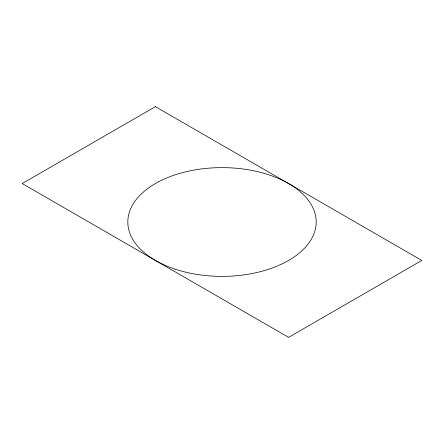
<?xml version="1.0" encoding="UTF-8"?>
<svg xmlns="http://www.w3.org/2000/svg" width="444" height="444" viewBox="0 0 444 444"><rect width="100%" height="100%" fill="white"/><g stroke="black" fill="none" stroke-linecap="round" stroke-linejoin="round"><path stroke-width="0.67" d="M155.4 106.649L22.2 183.55L288.6 337.351L421.8 260.45L155.4 106.649M174.908 269.092A94.189 54.379 0 0 0 316.189 222A94.189 54.379 0 0 0 174.908 174.908A94.189 54.379 0 0 0 174.908 269.092"/></g></svg>
